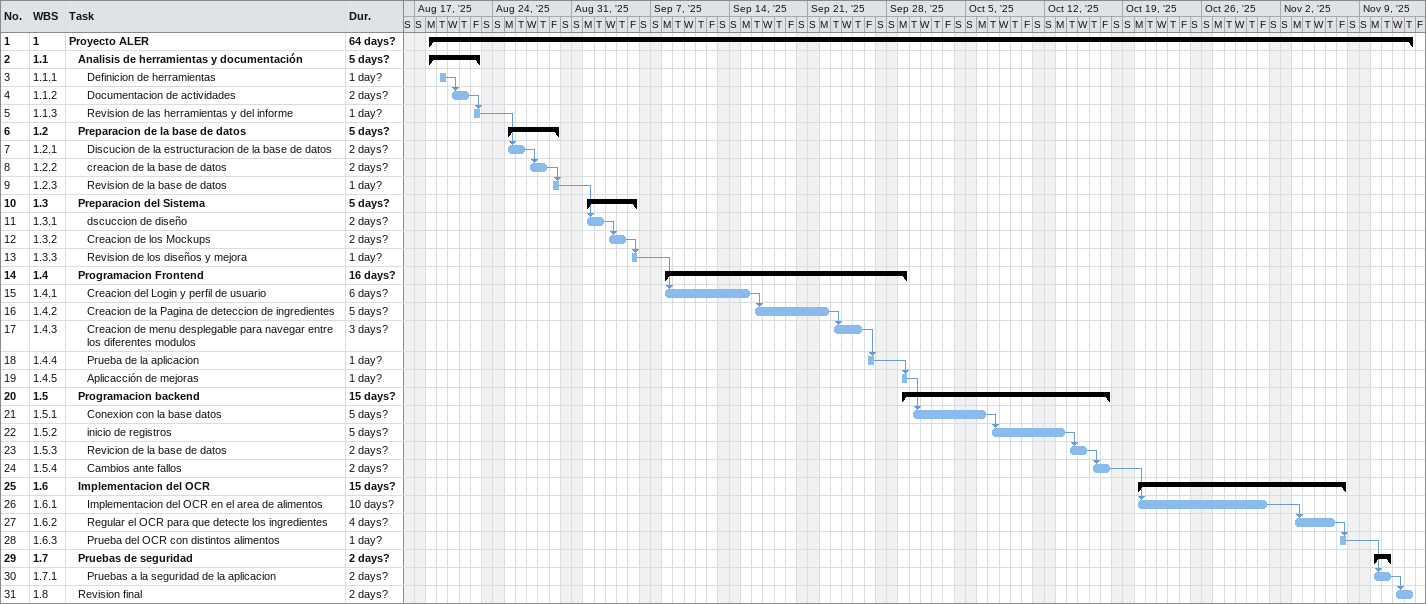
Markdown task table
| ID | WBS | Task | Duration | Start | Finish | Predecessors |
|---|---|---|---|---|---|---|
| 1 | 1 | **Proyecto ALER** | 64d? | 2025-08-18 | 2025-11-13 |  |
| 2 | 1.1 | **Analisis de herramientas y documentación** | 5d? | 2025-08-18 | 2025-08-22 |  |
| 3 | 1.1.1 | Definicion de herramientas | 1d? | 2025-08-19 | 2025-08-19 |  |
| 4 | 1.1.2 | Documentacion de actividades | 2d? | 2025-08-20 | 2025-08-21 | 3 |
| 5 | 1.1.3 | Revision de las herramientas y del informe | 1d? | 2025-08-22 | 2025-08-22 | 4 |
| 6 | 1.2 | **Preparacion de la base de datos** | 5d? | 2025-08-25 | 2025-08-29 |  |
| 7 | 1.2.1 | Discucion de la estructuracion de la base de datos | 2d? | 2025-08-25 | 2025-08-26 | 5 |
| 8 | 1.2.2 | creacion de la base de datos | 2d? | 2025-08-27 | 2025-08-28 | 7 |
| 9 | 1.2.3 | Revision de la base de datos | 1d? | 2025-08-29 | 2025-08-29 | 8 |
| 10 | 1.3 | **Preparacion del Sistema** | 5d? | 2025-09-01 | 2025-09-05 |  |
| 11 | 1.3.1 | dscuccion de diseño | 2d? | 2025-09-01 | 2025-09-02 | 9 |
| 12 | 1.3.2 | Creacion de los Mockups | 2d? | 2025-09-03 | 2025-09-04 | 11 |
| 13 | 1.3.3 | Revision de los diseños y mejora | 1d? | 2025-09-05 | 2025-09-05 | 12 |
| 14 | 1.4 | **Programacion Frontend** | 16d? | 2025-09-08 | 2025-09-29 |  |
| 15 | 1.4.1 | Creacion del Login y perfil de usuario | 6d? | 2025-09-08 | 2025-09-15 | 13 |
| 16 | 1.4.2 | Creacion de la Pagina de deteccion de ingredientes | 5d? | 2025-09-16 | 2025-09-22 | 15 |
| 17 | 1.4.3 | Creacion de menu desplegable para navegar entre los diferentes modulos | 3d? | 2025-09-23 | 2025-09-25 | 16 |
| 18 | 1.4.4 | Prueba de la aplicacion | 1d? | 2025-09-26 | 2025-09-26 | 17 |
| 19 | 1.4.5 | Aplicacción de mejoras | 1d? | 2025-09-29 | 2025-09-29 | 18 |
| 20 | 1.5 | **Programacion backend** | 15d? | 2025-09-29 | 2025-10-17 |  |
| 21 | 1.5.1 | Conexion con la base datos | 5d? | 2025-09-30 | 2025-10-06 | 19 |
| 22 | 1.5.2 | inicio de registros | 5d? | 2025-10-07 | 2025-10-13 | 21 |
| 23 | 1.5.3 | Revicion de la base de datos | 2d? | 2025-10-14 | 2025-10-15 | 22 |
| 24 | 1.5.4 | Cambios ante fallos | 2d? | 2025-10-16 | 2025-10-17 | 23 |
| 25 | 1.6 | **Implementacion del OCR** | 15d? | 2025-10-20 | 2025-11-07 |  |
| 26 | 1.6.1 | Implementacion del OCR en el area de alimentos | 10d? | 2025-10-20 | 2025-10-31 | 24 |
| 27 | 1.6.2 | Regular el OCR para que detecte los ingredientes | 4d? | 2025-11-03 | 2025-11-06 | 26 |
| 28 | 1.6.3 | Prueba del OCR con distintos alimentos | 1d? | 2025-11-07 | 2025-11-07 | 27 |
| 29 | 1.7 | **Pruebas de seguridad** | 2d? | 2025-11-10 | 2025-11-11 |  |
| 30 | 1.7.1 | Pruebas a la seguridad de la aplicacion | 2d? | 2025-11-10 | 2025-11-11 | 28 |
| 31 | 1.8 | Revision final | 2d? | 2025-11-12 | 2025-11-13 | 30 |
